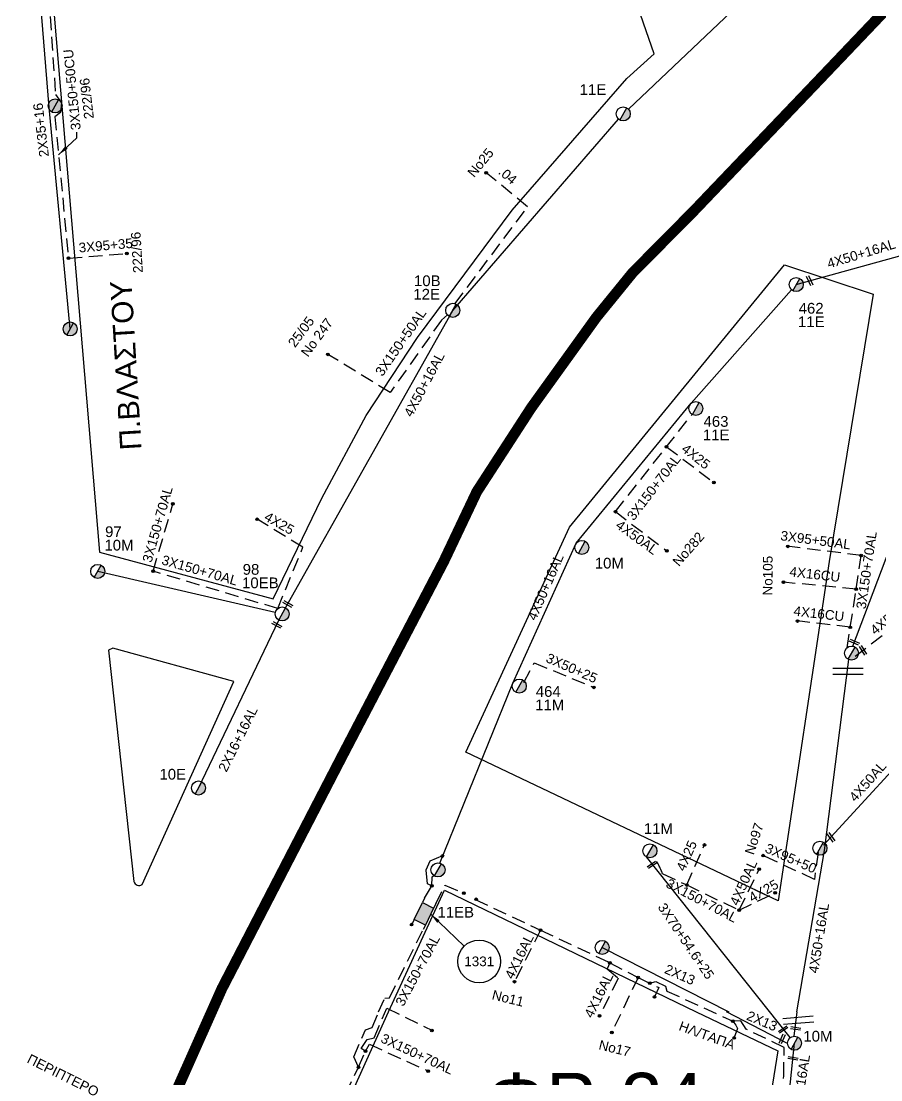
# Model space of a CAD drawing. Header units: millimetres. Extents: x 766 to 1726, y 225 to 629.
# Drawn here: x 1391.4 to 1471.7, y 418 to 516.8 of the extents above; entities that cross this region are included whole.
import ezdxf

# ---------------------------------------------------------------- set-up
doc = ezdxf.new("R2010")
doc.units = ezdxf.units.MM
doc.linetypes.add('DASHED', pattern=[19.05, 12.7, -6.35])
doc.linetypes.add('DASHED2', pattern=[9.525, 6.35, -3.175])
for name, color, linetype in [('Link Box 4 Διευθύνσεων', 7, 'Continuous'), ('Άγνωστα', 7, 'Continuous'), ('Γυμνά εναέρια ΧΤ (3Φ)   4x35AL', 7, 'Continuous'), ('Γυμνά εναέρια ΧΤ (3Φ)   4x50AL', 7, 'Continuous'), ('Γυμνά εναέρια ΧΤ και ΦΟΠ (1Φ)   2x16+16AL', 7, 'Continuous'), ('Γυμνά εναέρια ΧΤ και ΦΟΠ (1Φ)   2x35+16AL', 7, 'Continuous'), ('Γυμνά εναέρια ΧΤ και ΦΟΠ (3Φ)   4x50+16AL', 7, 'Continuous'), ('Επιγραφές - Σχήματα', 7, 'Continuous'), ('Καλώδια ΧΤ   3x150+50AL', 7, 'DASHED'), ('Καλώδια ΧΤ   3x150+50CU', 7, 'DASHED'), ('Καλώδια ΧΤ   3x150+70AL', 7, 'DASHED'), ('Καλώδια ΧΤ   3x95+35 CU', 7, 'DASHED'), ('Καλώδια ΧΤ   3x95+50 AL XLPE', 7, 'DASHED'), ('Μηχανική τομή', 7, 'Continuous'), ('Στύλος Ξύλινος', 7, 'Continuous'), ('Στύλος Ξύλινος @ 1', 7, 'Continuous'), ('Στύλος ΦΜ', 7, 'Continuous'), ('Στύλος ΦΜ @ 1', 7, 'Continuous'), ('Συνδέσεις', 7, 'Continuous'), ('Συνεστραμμένα ΧΤ   3x70+54.6+25 AL', 7, 'SYN_LINE'), ('Τομή', 7, 'Continuous'), ('Υπόβαθρο ΔΕΗ', 7, 'Continuous'), ('Υπόγεια Καλώδια Δικτύου ΧΤ   .04', 7, 'DASHED'), ('Υπόγεια καλώδια Δικτύου ΧΤ και Παρ. ΧΤ 3X50AL +25CU  XLPE', 7, 'DASHED'), ('Υπόγεια καλώδια Παροχών ΧΤ   4x16AL', 7, 'DASHED'), ('Υπόγεια καλώδια Παροχών ΧΤ   4x16CU', 7, 'DASHED'), ('Υπόγεια καλώδια Παροχών ΧΤ   4x25', 7, 'DASHED'), ('Υπόγεια καλώδια Παροχών ΧΤ   4x50AL', 7, 'DASHED')]:
    doc.layers.add(name, color=color, linetype=linetype)
doc.styles.get("Standard").update_dxf_attribs({"font": 'arial.ttf'})
doc.linetypes.add('SYN_LINE', pattern='A,0.5,-0.0001,["/\\/\\/\\/",Standard,S=0.1,R=0,X=0,Y=-0.05],-0.25', length=0.7501)
doc.dimstyles.new('ISO-25', dxfattribs={"dimtxt": 2.5, "dimasz": 2.5, "dimexe": 1.25, "dimexo": 0.625, "dimtad": 1, "dimtxsty": 'Standard', "dimcen": 2.5, "dimadec": 0, "dimazin": 0, "dimtfac": 1, "dimtmove": 0, "dimatfit": 3, "dimfxl": 1, "dimarcsym": 0})

# ---------------------------------------------------------------- blocks, each defined once
blk = doc.blocks.new('_ΣΥΝΔΕΣΗ')
at = {"layer": 'Συνδέσεις', "linetype": 'SYN_LINE', "ltscale": 40}
blk.add_hatch(color=256, dxfattribs=at).paths.add_polyline_path([(0.5, -0.01, 1), (-0.5, -0.01, 1)])
at = {"layer": 'Συνδέσεις'}
blk.add_circle((0, -0.01), 0.5, dxfattribs=at)
blk = doc.blocks.new('LINK BOX 4 ΑΝΑΧΩΡΗΣΕΩΝ')
at = {"layer": 'Link Box 4 Διευθύνσεων', "ltscale": 40}
blk.add_hatch(color=256, dxfattribs=at).paths.add_polyline_path([(-3.54, 0), (-3.54, -4.67), (3.54, -4.67), (3.54, 0)])
for p, q in [((-3.54, 0), (-5.33, 0)), ((5.33, 0), (3.54, 0)), ((-3.54, -4.67), (-5.33, -4.67)), ((5.33, -4.67), (3.54, -4.67))]:
    blk.add_line(p, q, dxfattribs=at)
blk.add_lwpolyline([(-3.54, -4.67), (-3.54, 0), (3.54, 0), (3.54, -4.67)], close=True, dxfattribs=at)
blk = doc.blocks.new('ΥΠΑΡΧΩΝ ΤΣΙΜΕΝΤΕΝΙΟΣ ΣΤΥΛΟΣ')
at = {"layer": 'Στύλος ΦΜ'}
blk.add_hatch(color=256, dxfattribs=at).paths.add_polyline_path([(-1.29, -2.28, 0.574793), (2.62, 0, 0.268822), (1.3, 2.27)])
blk.add_line((-1.29, -2.28), (1.3, 2.27), dxfattribs=at)
blk.add_circle((0, 0), 2.62, dxfattribs=at)
at = {"layer": 'Στύλος ΦΜ', "flags": 4}
for tag, p in [('ΑΡΙΘΜΟΣ', (-4.68, 8.05)), ('ΤΥΠΟΣ', (-4.91, 3.03))]:
    blk.add_attdef(tag, p, '', height=4, dxfattribs=at)
blk = doc.blocks.new('ΜΗΧΑΝΙΚΗ ΤΟΜΗ')
at = {"layer": 'Μηχανική τομή', "ltscale": 40}
for p, q in [((-1.89, 0.78), (1.89, 0.78)), ((1.89, 0), (-1.89, 0))]:
    blk.add_line(p, q, dxfattribs=at)
blk = doc.blocks.new('ΥΠΑΡΧΩΝ ΞΥΛΙΝΟΣ ΣΤΥΛΟΣ')
at = {"layer": 'Στύλος Ξύλινος'}
h = blk.add_hatch(color=256, dxfattribs=at)
h.paths.add_polyline_path([(-2.62, 0, 0.270008), (-1.29, -2.28), (1.3, 2.27, 0.576266)])
h.paths.add_polyline_path([(-1.29, -2.28, 0.574793), (2.62, 0, 0.268822), (1.3, 2.27)])
blk.add_line((-1.29, -2.28), (1.3, 2.27), dxfattribs=at)
blk.add_circle((0, 0), 2.62, dxfattribs=at)
at = {"layer": 'Στύλος Ξύλινος', "flags": 4}
for tag, p in [('ΑΡΙΘΜΟΣ', (-4.91, 8.6)), ('ΤΥΠΟΣ', (-4.85, 3.39))]:
    blk.add_attdef(tag, p, '', height=4, dxfattribs=at)
blk = doc.blocks.new('ΤΟΜΗ')
at = {"layer": 'Τομή', "ltscale": 40}
for p, q in [((-5.68, 0), (5.68, 0)), ((5.68, -2.33), (-5.68, -2.33))]:
    blk.add_line(p, q, dxfattribs=at)

msp = doc.modelspace()

# ---------------------------------------------------------------- linework, layer by layer
at = {"layer": 'Άγνωστα', "color": 5}
msp.add_lwpolyline([(1415.186, 461.614), (1398.6, 465.456)], dxfattribs=at)
at = {"layer": 'Άγνωστα', "color": 133, "linetype": 'DASHED', "ltscale": 0.1}
for points in [[(1429.801, 436.09), (1429.401, 436.295), (1429.272, 437.581), (1429.658, 438.438), (1430.821, 438.917)], [(1429.119, 434.933), (1429.801, 436.09), (1429.83, 436.938), (1429.987, 437.061)]]:
    msp.add_lwpolyline(points, dxfattribs=at)
at = {"layer": 'Άγνωστα', "color": 27}
msp.add_lwpolyline([(1445.712, 430.345), (1457.555, 424.322)], dxfattribs=at)
at = {"layer": 'Άγνωστα', "color": 1, "linetype": 'DASHED', "ltscale": 0.1}
msp.add_lwpolyline([(1449.063, 427.535), (1446.622, 422.409)], dxfattribs=at)
at = {"layer": 'Άγνωστα', "color": 27, "ltscale": 10}
msp.add_lwpolyline([(1463.02, 421.382), (1457.322, 424.322)], dxfattribs=at)
at = {"layer": 'Γυμνά εναέρια ΧΤ (3Φ)   4x35AL', "color": 1}
msp.add_lwpolyline([(1396.027, 488.089), (1394.061, 508.763), (1392.976, 522.211), (1392.389, 530.712)], dxfattribs=at)
at = {"layer": 'Γυμνά εναέρια ΧΤ (3Φ)   4x50AL', "color": 133, "ltscale": 0.1}
msp.add_lwpolyline([(1466.373, 439.888), (1476.627, 451.023)], dxfattribs=at)
at = {"layer": 'Γυμνά εναέρια ΧΤ και ΦΟΠ (1Φ)   2x16+16AL', "color": 5}
msp.add_lwpolyline([(1408.012, 445.228), (1415.504, 460.91)], dxfattribs=at)
at = {"layer": 'Γυμνά εναέρια ΧΤ και ΦΟΠ (3Φ)   4x50+16AL', "color": 5}
for points in [[(1448.158, 508.621), (1461.385, 521.168)], [(1416.152, 462.047), (1416.152, 462.047), (1431.76, 489.829), (1447.254, 507.677)]]:
    msp.add_lwpolyline(points, dxfattribs=at)
at = {"layer": 'Γυμνά εναέρια ΧΤ και ΦΟΠ (3Φ)   4x50+16AL', "color": 133}
for points in [[(1463.841, 492.236), (1483.538, 497.682)], [(1430.538, 438.22), (1437.371, 455.016), (1443.295, 468.087), (1454.04, 481.17), (1463.407, 491.745)], [(1463.906, 424.322), (1466.477, 439.4), (1468.74, 457.225)]]:
    msp.add_lwpolyline(points, dxfattribs=at)
at = {"layer": 'Γυμνά εναέρια ΧΤ και ΦΟΠ (3Φ)   4x50+16AL', "color": 27}
msp.add_lwpolyline([(1469.119, 458.468), (1483.82, 497.242)], dxfattribs=at)
at = {"layer": 'Γυμνά εναέρια ΧΤ και ΦΟΠ (3Φ)   4x50+16AL', "color": 133, "ltscale": 10}
msp.add_lwpolyline([(1463.649, 422.051), (1463.92, 424.322)], dxfattribs=at)
at = {"layer": 'Γυμνά εναέρια ΧΤ και ΦΟΠ (3Φ)   4x50+16AL', "color": 27, "ltscale": 10}
msp.add_lwpolyline([(1461.316, 400.256), (1462.626, 411.15), (1463.674, 421.397), (1463.674, 421.397)], dxfattribs=at)
at = {"layer": 'Επιγραφές - Σχήματα'}
msp.add_circle((1434.232, 429.036), 2, dxfattribs=at)
at = {"layer": 'Καλώδια ΧΤ   3x150+50AL', "color": 5, "ltscale": 0.1}
msp.add_lwpolyline([(1431.266, 489.399), (1430.706, 488.912), (1425.915, 482.152), (1420.092, 485.72)], dxfattribs=at)
at = {"layer": 'Καλώδια ΧΤ   3x150+50CU', "color": 1, "ltscale": 0.1}
msp.add_lwpolyline([(1393.753, 522.323), (1393.483, 521.39), (1393.892, 521.055), (1394.656, 509.991), (1395.216, 509.204), (1395.131, 508.297), (1394.592, 507.905), (1395.871, 494.705)], dxfattribs=at)
at = {"layer": 'Καλώδια ΧΤ   3x150+70AL', "color": 133, "ltscale": 0.1}
for points in [[(1446.951, 471.033), (1454.112, 480.112)], [(1430.169, 434.425), (1431.021, 436.165), (1432.787, 435.415)], [(1422.951, 419.147), (1422.506, 420.134), (1423.61, 422.649), (1424.244, 422.866), (1424.833, 424.322), (1425.415, 425.616), (1425.851, 425.64), (1429.009, 432.027)], [(1423.601, 420.661), (1423.195, 420.899), (1423.756, 421.75), (1424.426, 421.913), (1425.615, 424.679), (1429.939, 422.558)], [(1436.848, 391.762), (1436.818, 392.367), (1435.572, 392.825), (1424.48, 396.275), (1417.298, 406.807), (1420.092, 413.237), (1422.951, 419.147), (1423.601, 420.661), (1423.976, 421.296), (1429.462, 418.8)]]:
    msp.add_lwpolyline(points, dxfattribs=at)
at = {"layer": 'Καλώδια ΧΤ   3x150+70AL', "color": 5, "linetype": 'DASHED', "ltscale": 0.1}
msp.add_lwpolyline([(1403.771, 465.472), (1405.623, 471.774)], dxfattribs=at)
at = {"layer": 'Καλώδια ΧΤ   3x150+70AL', "color": 27, "ltscale": 0.1}
msp.add_lwpolyline([(1468.892, 460.237), (1469.44, 463.799), (1469.892, 466.942)], dxfattribs=at)
at = {"layer": 'Καλώδια ΧΤ   3x150+70AL', "color": 5, "ltscale": 0.1}
msp.add_lwpolyline([(1415.412, 461.986), (1403.771, 465.472)], dxfattribs=at)
at = {"layer": 'Καλώδια ΧΤ   3x150+70AL', "color": 27, "ltscale": 0.1}
msp.add_lwpolyline([(1450.528, 438.81, -0.054795), (1451.371, 437.216), (1453.607, 436.172), (1458.516, 433.818)], format="xyb", dxfattribs=at)
at = {"layer": 'Καλώδια ΧΤ   3x150+70AL', "color": 1, "ltscale": 0.1}
for points in [[(1433.853, 434.833), (1439.953, 431.956), (1446.435, 428.907), (1449.063, 427.535), (1451.004, 426.599), (1450.608, 425.717)], [(1450.152, 427.01), (1450.719, 427.161), (1451.622, 426.723), (1451.745, 426.272), (1457.922, 423.455)], [(1445.561, 392.996), (1444.533, 389.488), (1458.328, 385), (1458.328, 385), (1460.219, 394.471), (1459.674, 395.853), (1460.376, 402.133), (1461.332, 408.279), (1461.157, 408.688), (1462.678, 418.354), (1462.704, 420.989), (1459.173, 422.71), (1458.67, 423.498), (1457.923, 423.457)], [(1457.922, 423.455), (1458.207, 423.092), (1458.359, 422.766), (1458.033, 421.917)]]:
    msp.add_lwpolyline(points, dxfattribs=at)
at = {"layer": 'Καλώδια ΧΤ   3x95+35 CU', "color": 1, "linetype": 'DASHED', "ltscale": 0.1}
msp.add_lwpolyline([(1395.871, 494.705), (1401.324, 495.149)], dxfattribs=at)
at = {"layer": 'Καλώδια ΧΤ   3x95+50 AL XLPE', "color": 27, "linetype": 'DASHED', "ltscale": 0.1}
msp.add_lwpolyline([(1469.892, 466.942), (1462.905, 467.813)], dxfattribs=at)
at = {"layer": 'Καλώδια ΧΤ   3x95+50 AL XLPE', "color": 133, "linetype": 'DASHED', "ltscale": 0.1}
msp.add_lwpolyline([(1465.89, 439.202), (1465.532, 436.697), (1460.749, 438.916)], dxfattribs=at)
at = {"layer": 'Συνεστραμμένα ΧΤ   3x70+54.6+25 AL', "color": 27, "linetype": 'SYN_LINE', "ltscale": 20}
msp.add_lwpolyline([(1463.288, 421.942), (1449.854, 438.793)], dxfattribs=at)
at = {"layer": 'Υπόβαθρο ΔΕΗ', "linetype": 'DASHED2', "ltscale": 1.5, "const_width": 1, "flags": 128}
msp.add_lwpolyline([(1331.093, 245.3), (1342.047, 271.231), (1355.691, 302.6), (1366.859, 328.368), (1379.319, 357.098), (1390.003, 381.321), (1400.796, 405.376), (1410.202, 426.503), (1421.434, 448.216), (1430.934, 466.415), (1434.011, 472.903), (1439.093, 480.737), (1445.181, 489.19), (1448.557, 493.339), (1454.267, 499.1), (1465.692, 511.055), (1482.188, 528.362), (1487.533, 533.765), (1494.854, 540.49), (1504.253, 548.541), (1513.643, 556.746), (1541.032, 580.479)], dxfattribs=at)
at = {"layer": 'Υπόβαθρο ΔΕΗ'}
for points in [[(1438.562, 522.211), (1432.987, 523.76), (1420.582, 527.295), (1410.379, 530.161), (1396.819, 533.987), (1393.52, 529.667), (1394.113, 522.211), (1398.772, 467.237), (1414.997, 462.906), (1419.529, 472.29), (1423.682, 479.997), (1428.477, 487.281), (1437.293, 499.187), (1448.008, 511.482), (1450.57, 513.779), (1448.533, 519.619), (1438.746, 522.211)], [(1462.159, 434.694), (1432.99, 448.59), (1442.651, 469.573), (1462.736, 494.087), (1471.018, 491.329), (1466.919, 466.392), (1462.159, 434.694)], [(1425.767, 424.322), (1430.982, 435.702), (1454.498, 424.322), (1462.126, 420.7), (1456.788, 387.453), (1424.539, 397.132), (1417.832, 406.746), (1425.767, 424.322)]]:
    msp.add_lwpolyline(points, dxfattribs=at)
msp.add_lwpolyline([(1402.742, 436.21), (1411.315, 455.175), (1400.012, 458.272), (1399.619, 458.085), (1401.967, 436.487, 0.468226)], format="xyb", close=True, dxfattribs=at)
at = {"layer": 'Υπόγεια Καλώδια Δικτύου ΧΤ   .04', "color": 5, "ltscale": 0.1}
msp.add_lwpolyline([(1431.962, 490.452), (1438.748, 499.485), (1434.872, 502.678)], dxfattribs=at)
at = {"layer": 'Υπόγεια καλώδια Δικτύου ΧΤ και Παρ. ΧΤ 3X50AL +25CU  XLPE', "color": 133, "ltscale": 0.1}
msp.add_lwpolyline([(1438.396, 455.087), (1439.371, 456.91), (1444.934, 454.627)], dxfattribs=at)
at = {"layer": 'Υπόγεια καλώδια Παροχών ΧΤ   4x16AL', "color": 1, "ltscale": 0.1}
for points in [[(1439.953, 431.956), (1437.528, 427.147)], [(1446.435, 428.907), (1446.168, 428.353), (1447.215, 427.463), (1445.479, 423.95)]]:
    msp.add_lwpolyline(points, dxfattribs=at)
at = {"layer": 'Υπόγεια καλώδια Παροχών ΧΤ   4x16CU', "color": 27, "ltscale": 0.1}
for points in [[(1469.44, 463.799), (1462.647, 464.444)], [(1468.581, 458.324), (1468.892, 460.237), (1463.963, 460.823)]]:
    msp.add_lwpolyline(points, dxfattribs=at)
at = {"layer": 'Υπόγεια καλώδια Παροχών ΧΤ   4x25', "color": 133, "ltscale": 0.1}
msp.add_lwpolyline([(1451.73, 477.092), (1456.155, 473.75)], dxfattribs=at)
at = {"layer": 'Υπόγεια καλώδια Παροχών ΧΤ   4x25', "color": 5, "ltscale": 0.1}
msp.add_lwpolyline([(1415.412, 461.986), (1417.765, 467.705), (1413.501, 470.32)], dxfattribs=at)
at = {"layer": 'Υπόγεια καλώδια Παροχών ΧΤ   4x25', "color": 27, "ltscale": 0.1}
for points in [[(1453.607, 436.172), (1455.328, 440.044)], [(1458.516, 433.818), (1461.867, 435.447)]]:
    msp.add_lwpolyline(points, dxfattribs=at)
at = {"layer": 'Υπόγεια καλώδια Παροχών ΧΤ   4x50AL', "color": 133, "ltscale": 0.1}
msp.add_lwpolyline([(1446.951, 471.033), (1451.754, 467.371)], dxfattribs=at)
at = {"layer": 'Υπόγεια καλώδια Παροχών ΧΤ   4x50AL', "color": 27, "ltscale": 0.1}
for points in [[(1469.333, 457.527), (1479.129, 465.043)], [(1458.516, 433.818), (1460.37, 437.646)]]:
    msp.add_lwpolyline(points, dxfattribs=at)

# ---------------------------------------------------------------- block references
at = {"layer": 'Link Box 4 Διευθύνσεων', "xscale": 0.250000000000048, "yscale": 0.250000000000048, "zscale": 0.250000000000048, "rotation": 64.1865236536704}
msp.add_blockref('LINK BOX 4 ΑΝΑΧΩΡΗΣΕΩΝ', (1428.539, 433.734), dxfattribs=at)
at = {"layer": 'Μηχανική τομή'}
for p, xscale, yscale, zscale, rotation in [((1465.008, 492.558), 0.2500000000000638, 0.2500000000000638, 0.2500000000000638, 295.6789237334243), ((1416.305, 462.327), 0.2500000000000023, 0.2500000000000023, 0.2500000000000023, 330.9631786757303), ((1415.29, 460.368), 0.2500000000000023, 0.2500000000000023, 0.2500000000000023, 330.9631786757303), ((1469.228, 458.756), 0.249999999999993, 0.249999999999993, 0.249999999999993, 337.6085646885185), ((1469.989, 458.031), 0.2500000000000252, 0.2500000000000252, 0.2500000000000252, 301.7982018244956), ((1466.995, 440.562), 0.2499999999999954, 0.2499999999999954, 0.2499999999999954, 306.1092097706018), ((1450.421, 437.973), 0.2500000000000758, 0.2500000000000758, 0.2500000000000758, 33.82382399557794), ((1462.673, 422.605), 0.2500000000000758, 0.2500000000000758, 0.2500000000000758, 33.82382399557794), ((1462.621, 421.76), 0.2499999999999797, 0.2499999999999797, 0.2499999999999797, 66.53290507544767), ((1463.77, 422.679), 0.2500000000000157, 0.2500000000000157, 0.2500000000000157, 350.5783219312133), ((1463.532, 419.895), 0.2500000000000157, 0.2500000000000157, 0.2500000000000157, 350.5783219312133)]:
    msp.add_blockref('ΜΗΧΑΝΙΚΗ ΤΟΜΗ', p, dxfattribs=dict(at, xscale=xscale, yscale=yscale, zscale=zscale, rotation=rotation))
at = {"layer": 'Στύλος Ξύλινος @ 1', "ltscale": 40, "xscale": 0.25, "yscale": 0.25, "zscale": 0.25}
for p in [(1394.626, 508.921), (1396.027, 488.089)]:
    msp.add_blockref('ΥΠΑΡΧΩΝ ΞΥΛΙΝΟΣ ΣΤΥΛΟΣ', p, dxfattribs=at)
at = {"layer": 'Στύλος ΦΜ @ 1', "ltscale": 40}
ref = msp.add_blockref('ΥΠΑΡΧΩΝ ΤΣΙΜΕΝΤΕΝΙΟΣ ΣΤΥΛΟΣ', (1447.682, 508.172), dxfattribs=dict(at, xscale=0.25, yscale=0.25, zscale=0.25))
ref.add_attrib('ΤΥΠΟΣ', '11E', (1443.614, 509.948), dxfattribs={"layer": 'Στύλος ΦΜ', "height": 1, "flags": 4})
ref = msp.add_blockref('ΥΠΑΡΧΩΝ ΤΣΙΜΕΝΤΕΝΙΟΣ ΣΤΥΛΟΣ', (1431.758, 489.83), dxfattribs=dict(at, xscale=0.25, yscale=0.25, zscale=0.25))
ref.add_attrib('ΤΥΠΟΣ', '12E', (1428.081, 490.837), dxfattribs={"layer": 'Στύλος ΦΜ', "height": 1, "flags": 4})
ref.add_attrib('ΑΡΙΘΜΟΣ', '10B', (1428.14, 492.094), dxfattribs={"layer": 'Στύλος ΦΜ', "height": 1, "flags": 4})
ref = msp.add_blockref('ΥΠΑΡΧΩΝ ΤΣΙΜΕΝΤΕΝΙΟΣ ΣΤΥΛΟΣ', (1463.84, 492.236), dxfattribs=dict(at, xscale=0.25, yscale=0.25, zscale=0.25))
ref.add_attrib('ΤΥΠΟΣ', '11E', (1464.006, 488.269), dxfattribs={"layer": 'Στύλος ΦΜ', "height": 1, "flags": 4})
ref.add_attrib('ΑΡΙΘΜΟΣ', '462', (1464.065, 489.526), dxfattribs={"layer": 'Στύλος ΦΜ', "height": 1, "flags": 4})
ref = msp.add_blockref('ΥΠΑΡΧΩΝ ΤΣΙΜΕΝΤΕΝΙΟΣ ΣΤΥΛΟΣ', (1454.463, 480.664), dxfattribs=dict(at, xscale=0.25, yscale=0.25, zscale=0.25))
ref.add_attrib('ΤΥΠΟΣ', '11E', (1455.123, 477.699), dxfattribs={"layer": 'Στύλος ΦΜ', "height": 1, "flags": 4})
ref.add_attrib('ΑΡΙΘΜΟΣ', '463', (1455.182, 478.956), dxfattribs={"layer": 'Στύλος ΦΜ', "height": 1, "flags": 4})
ref = msp.add_blockref('ΥΠΑΡΧΩΝ ΤΣΙΜΕΝΤΕΝΙΟΣ ΣΤΥΛΟΣ', (1398.599, 465.457), dxfattribs=dict(at, xscale=0.25, yscale=0.25, zscale=0.25))
ref.add_attrib('ΤΥΠΟΣ', '10M', (1399.227, 467.404), dxfattribs={"layer": 'Στύλος ΦΜ', "height": 1, "flags": 4})
ref.add_attrib('ΑΡΙΘΜΟΣ', '97', (1399.287, 468.661), dxfattribs={"layer": 'Στύλος ΦΜ', "height": 1, "flags": 4})
ref = msp.add_blockref('ΥΠΑΡΧΩΝ ΤΣΙΜΕΝΤΕΝΙΟΣ ΣΤΥΛΟΣ', (1443.815, 467.694), dxfattribs=dict(at, xscale=0.25, yscale=0.25, zscale=0.25))
ref.add_attrib('ΤΥΠΟΣ', '10M', (1445.026, 465.724), dxfattribs={"layer": 'Στύλος ΦΜ', "height": 1, "flags": 4})
ref = msp.add_blockref('ΥΠΑΡΧΩΝ ΤΣΙΜΕΝΤΕΝΙΟΣ ΣΤΥΛΟΣ', (1415.826, 461.479), dxfattribs=dict(at, xscale=0.25, yscale=0.25, zscale=0.25))
ref.add_attrib('ΤΥΠΟΣ', '10EB', (1412.081, 463.885), dxfattribs={"layer": 'Στύλος ΦΜ', "height": 1, "flags": 4})
ref.add_attrib('ΑΡΙΘΜΟΣ', '98', (1412.14, 465.142), dxfattribs={"layer": 'Στύλος ΦΜ', "height": 1, "flags": 4})
at = {"layer": 'Στύλος ΦΜ @ 1', "ltscale": 40, "xscale": 0.25, "yscale": 0.25, "zscale": 0.25}
for p in [(1469.004, 457.824), (1466.05, 439.605), (1445.711, 430.345)]:
    msp.add_blockref('ΥΠΑΡΧΩΝ ΤΣΙΜΕΝΤΕΝΙΟΣ ΣΤΥΛΟΣ', p, dxfattribs=at)
at = {"layer": 'Στύλος ΦΜ @ 1', "ltscale": 40}
ref = msp.add_blockref('ΥΠΑΡΧΩΝ ΤΣΙΜΕΝΤΕΝΙΟΣ ΣΤΥΛΟΣ', (1437.973, 454.748), dxfattribs=dict(at, xscale=0.25, yscale=0.25, zscale=0.25))
ref.add_attrib('ΤΥΠΟΣ', '11M', (1439.452, 452.484), dxfattribs={"layer": 'Στύλος ΦΜ', "height": 1, "flags": 4})
ref.add_attrib('ΑΡΙΘΜΟΣ', '464', (1439.511, 453.741), dxfattribs={"layer": 'Στύλος ΦΜ', "height": 1, "flags": 4})
ref = msp.add_blockref('ΥΠΑΡΧΩΝ ΤΣΙΜΕΝΤΕΝΙΟΣ ΣΤΥΛΟΣ', (1408.011, 445.229), dxfattribs=dict(at, xscale=0.25, yscale=0.25, zscale=0.25))
ref.add_attrib('ΤΥΠΟΣ', '10E', (1404.366, 446.014), dxfattribs={"layer": 'Στύλος ΦΜ', "height": 1, "flags": 4})
ref = msp.add_blockref('ΥΠΑΡΧΩΝ ΤΣΙΜΕΝΤΕΝΙΟΣ ΣΤΥΛΟΣ', (1450.177, 439.362), dxfattribs=dict(at, xscale=0.25, yscale=0.25, zscale=0.25))
ref.add_attrib('ΤΥΠΟΣ', '11M', (1449.608, 440.939), dxfattribs={"layer": 'Στύλος ΦΜ', "height": 1, "flags": 4})
ref = msp.add_blockref('ΥΠΑΡΧΩΝ ΤΣΙΜΕΝΤΕΝΙΟΣ ΣΤΥΛΟΣ', (1430.38, 437.584), dxfattribs=dict(at, xscale=0.25, yscale=0.25, zscale=0.25))
ref.add_attrib('ΤΥΠΟΣ', '11EB', (1430.33, 433.13), dxfattribs={"layer": 'Στύλος ΦΜ', "height": 1, "flags": 4})
ref = msp.add_blockref('ΥΠΑΡΧΩΝ ΤΣΙΜΕΝΤΕΝΙΟΣ ΣΤΥΛΟΣ', (1463.674, 421.397), dxfattribs=dict(at, xscale=0.25, yscale=0.25, zscale=0.25))
ref.add_attrib('ΤΥΠΟΣ', '10M', (1464.505, 421.554), dxfattribs={"layer": 'Στύλος ΦΜ', "height": 1, "flags": 4})
at = {"layer": 'Συνδέσεις', "xscale": 0.25, "yscale": 0.25, "zscale": 0.25}
for p in [(1434.872, 502.678), (1401.324, 495.149), (1395.871, 494.705), (1420.092, 485.72), (1451.73, 477.092), (1456.155, 473.75), (1405.623, 471.774), (1446.951, 471.033), (1413.501, 470.32), (1463.065, 467.793), (1451.754, 467.371), (1469.892, 466.942), (1403.771, 465.472), (1462.647, 464.444), (1469.44, 463.799), (1463.963, 460.823), (1468.892, 460.237), (1444.934, 454.627), (1455.27, 439.914), (1430.789, 438.882), (1460.749, 438.916), (1460.37, 437.646), (1429.801, 436.09), (1453.607, 436.172), (1432.787, 435.415), (1433.938, 434.839), (1461.867, 435.447), (1458.516, 433.818), (1427.917, 432.475), (1439.953, 431.956), (1446.435, 428.907), (1437.528, 427.147), (1449.063, 427.535), (1450.152, 427.01), (1450.608, 425.717), (1445.479, 423.95), (1457.923, 423.457), (1429.817, 422.585), (1446.622, 422.409), (1458.032, 421.891), (1423.601, 420.661), (1422.951, 419.147), (1429.462, 418.8)]:
    msp.add_blockref('_ΣΥΝΔΕΣΗ', p, dxfattribs=at)
at = {"layer": 'Τομή', "xscale": 0.25, "yscale": 0.25, "zscale": 0.25}
msp.add_blockref('ΤΟΜΗ', (1468.67, 456.416), dxfattribs=at)
at = {"layer": 'Τομή', "xscale": 0.250000000000104, "yscale": 0.250000000000104, "zscale": 0.250000000000104, "rotation": 4.647541369920178}
msp.add_blockref('ΤΟΜΗ', (1464.009, 423.833), dxfattribs=at)

# ---------------------------------------------------------------- texts
at = {"layer": 'Άγνωστα', "color": 7, "char_height": 0.9, "width": 84.18588, "attachment_point": 1}
for insert, rotation in [((1451.811, 428.805), 336.26023), ((1459.466, 424.459), 337.22932)]:
    msp.add_mtext('2X13', dxfattribs=dict(at, insert=insert, rotation=rotation))
at = {"layer": 'Γυμνά εναέρια ΧΤ (3Φ)   4x50AL', "color": 7, "insert": (1468.691, 444.459), "char_height": 0.9, "width": 84.18588, "attachment_point": 1, "rotation": 48.69096}
msp.add_mtext('4X50AL', dxfattribs=at)
at = {"layer": 'Γυμνά εναέρια ΧΤ και ΦΟΠ (1Φ)   2x16+16AL', "color": 7, "insert": (1409.812, 447.048), "char_height": 0.9, "width": 84.18588, "attachment_point": 1, "rotation": 63.41561}
msp.add_mtext('2X16+16AL', dxfattribs=at)
at = {"layer": 'Γυμνά εναέρια ΧΤ και ΦΟΠ (1Φ)   2x35+16AL', "color": 7, "insert": (1393.155, 504.097), "char_height": 0.9, "width": 84.18588, "attachment_point": 1, "rotation": 96.8462}
msp.add_mtext('2X35+16', dxfattribs=at)
at = {"layer": 'Γυμνά εναέρια ΧΤ και ΦΟΠ (3Φ)   4x50+16AL', "color": 7, "char_height": 0.9, "width": 84.18588, "attachment_point": 1}
for insert, rotation in [((1466.619, 494.594), 16.85145), ((1427.142, 480.208), 62.0063), ((1438.687, 461.152), 66.46107), ((1464.979, 428.029), 80.84126), ((1463.195, 413.882), 80.83002)]:
    msp.add_mtext('4X50+16AL', dxfattribs=dict(at, insert=insert, rotation=rotation))
at = {"layer": 'Επιγραφές - Σχήματα', "color": 7, "char_height": 0.9}
for s, insert, width, attachment_point, rotation in [('222/96', (1397.356, 507.645), 84.18588, 1, 96.8462), ('No25', (1434.359, 503.619), 3.33434, 5, 50.66254), ('No282', (1453.766, 467.537), 3.33434, 5, 48.87647), ('No105', (1461.183, 465.058), 3.33434, 5, 89.65173), ('No97', (1459.913, 440.489), 3.33434, 5, 71.56379)]:
    msp.add_mtext(s, dxfattribs=dict(at, insert=insert, width=width, attachment_point=attachment_point, rotation=rotation))
at = {"layer": 'Επιγραφές - Σχήματα', "attachment_point": 1}
for s, insert, char_height, width, rotation in [('222/96', (1401.92, 493.294), 0.9, 5.09447, 93.47991), ('Π.ΒΛΑΣΤΟΥ', (1400.707, 476.711), 2, 5.09447, 93.47991), ('\\A1;25/05\\PNo 247', (1416.301, 486.823), 0.9, 5.09447, 53.69151), ('ΠΕΡΙΠΤΕΡΟ', (1392.316, 420.428), 0.9, 2.83161, 333.44912)]:
    msp.add_mtext(s, dxfattribs=dict(at, insert=insert, char_height=char_height, width=width, rotation=rotation))
at = {"layer": 'Επιγραφές - Σχήματα', "color": 7, "insert": (1434.232, 429.036), "char_height": 0.9, "width": 3.33434, "attachment_point": 5}
msp.add_mtext('1331', dxfattribs=at)
at = {"layer": 'Επιγραφές - Σχήματα', "color": 7, "char_height": 0.9, "attachment_point": 5}
for s, insert, rotation in [('No11', (1436.922, 425.587), 346.34553), ('ΗΛ/ΤΑΠΑ', (1455.51, 422.127), 340.00906), ('No17', (1446.893, 420.916), 346.34553)]:
    msp.add_mtext(s, dxfattribs=dict(at, insert=insert, rotation=rotation))
at = {"layer": 'Επιγραφές - Σχήματα', "insert": (1434.899, 418.632), "char_height": 5, "width": 4.30029, "attachment_point": 1}
msp.add_mtext('ΦΡ-24', dxfattribs=at)
at = {"layer": 'Καλώδια ΧΤ   3x150+50AL', "color": 7, "insert": (1424.445, 484.107), "char_height": 0.9, "width": 84.18588, "attachment_point": 1, "rotation": 55.27935}
msp.add_mtext('3X150+50AL', dxfattribs=at)
at = {"layer": 'Καλώδια ΧΤ   3x150+50CU', "color": 7, "insert": (1396.119, 506.618), "char_height": 0.9, "width": 84.18588, "attachment_point": 1, "rotation": 95.54261}
msp.add_mtext('3X150+50CU', dxfattribs=at)
at = {"layer": 'Καλώδια ΧΤ   3x150+70AL', "color": 7, "char_height": 0.9, "width": 84.18588, "attachment_point": 1}
for s, insert, rotation in [('3X150+70AL', (1447.949, 470.673), 52.49918), ('3X150+70AL', (1402.747, 466.455), 74.06343), ('3X150+70AL', (1469.43, 462.022), 81.73983), ('3X150+70AL', (1404.741, 466.996), 344.02148), ('3X150+70AL', (1451.999, 436.818), 332.27523), ('3X70+54.6+25', (1451.609, 434.602), 304.12653), ('3X150+70AL', (1426.356, 425.193), 61.77657), ('3X150+70AL', (1425.328, 422.348), 335.00576)]:
    msp.add_mtext(s, dxfattribs=dict(at, insert=insert, rotation=rotation))
at = {"layer": 'Καλώδια ΧΤ   3x95+35 CU', "color": 7, "insert": (1396.785, 496.122), "char_height": 0.9, "width": 84.18588, "attachment_point": 1, "rotation": 4.99689}
msp.add_mtext('3X95+35', dxfattribs=at)
at = {"layer": 'Καλώδια ΧΤ   3x95+50 AL XLPE', "color": 7, "char_height": 0.9, "width": 84.18588, "attachment_point": 1}
for s, insert, rotation in [('3X95+50AL', (1462.442, 469.261), 352.44998), ('3X95+50', (1461.199, 440.099), 336.26023)]:
    msp.add_mtext(s, dxfattribs=dict(at, insert=insert, rotation=rotation))
at = {"layer": 'Υπόγεια Καλώδια Δικτύου ΧΤ   .04', "color": 7, "insert": (1436.523, 503.332), "char_height": 0.9, "width": 84.18588, "attachment_point": 1, "rotation": 319.70427}
msp.add_mtext('.04', dxfattribs=at)
at = {"layer": 'Υπόγεια καλώδια Δικτύου ΧΤ και Παρ. ΧΤ 3X50AL +25CU  XLPE', "color": 7, "insert": (1440.738, 457.859), "char_height": 0.9, "width": 84.18588, "attachment_point": 1, "rotation": 336.26023}
msp.add_mtext('3X50+25', dxfattribs=at)
at = {"layer": 'Υπόγεια καλώδια Παροχών ΧΤ   4x16AL', "color": 7, "char_height": 0.9, "width": 84.18588, "attachment_point": 1, "rotation": 63.67586}
for insert in [(1436.574, 427.704), (1443.996, 424.077)]:
    msp.add_mtext('4X16AL', dxfattribs=dict(at, insert=insert))
at = {"layer": 'Υπόγεια καλώδια Παροχών ΧΤ   4x16CU', "color": 7, "char_height": 0.9, "width": 84.18588, "attachment_point": 1, "rotation": 353.40138}
for insert in [(1463.275, 465.9), (1463.652, 462.228)]:
    msp.add_mtext('4X16CU', dxfattribs=dict(at, insert=insert))
at = {"layer": 'Υπόγεια καλώδια Παροχών ΧΤ   4x25', "color": 7, "char_height": 0.9, "width": 84.18588, "attachment_point": 1}
for insert, rotation in [((1453.598, 477.445), 321.90188), ((1414.509, 471.071), 330.42059), ((1452.591, 437.745), 66.12952), ((1459.284, 435.305), 29.3261)]:
    msp.add_mtext('4X25', dxfattribs=dict(at, insert=insert, rotation=rotation))
at = {"layer": 'Υπόγεια καλώδια Παροχών ΧΤ   4x50AL', "color": 7, "char_height": 0.9, "width": 84.18588, "attachment_point": 1}
for insert, rotation in [((1447.42, 470.319), 323.88915), ((1470.644, 460.163), 39.37576), ((1457.593, 434.531), 66.13193)]:
    msp.add_mtext('4X50AL', dxfattribs=dict(at, insert=insert, rotation=rotation))

# ---------------------------------------------------------------- leaders
at = {"layer": 'Επιγραφές - Σχήματα'}
for points in [[(1394.936, 504.352), (1396.661, 505.944), (1396.646, 506.456)], [(1429.697, 433.449), (1432.823, 430.455)]]:
    msp.add_leader(points, dimstyle='ISO-25', override={"dimasz": 1, "dimgap": 0.625, "dimtad": 0}, dxfattribs=at)

doc.saveas('drawing.dxf')
